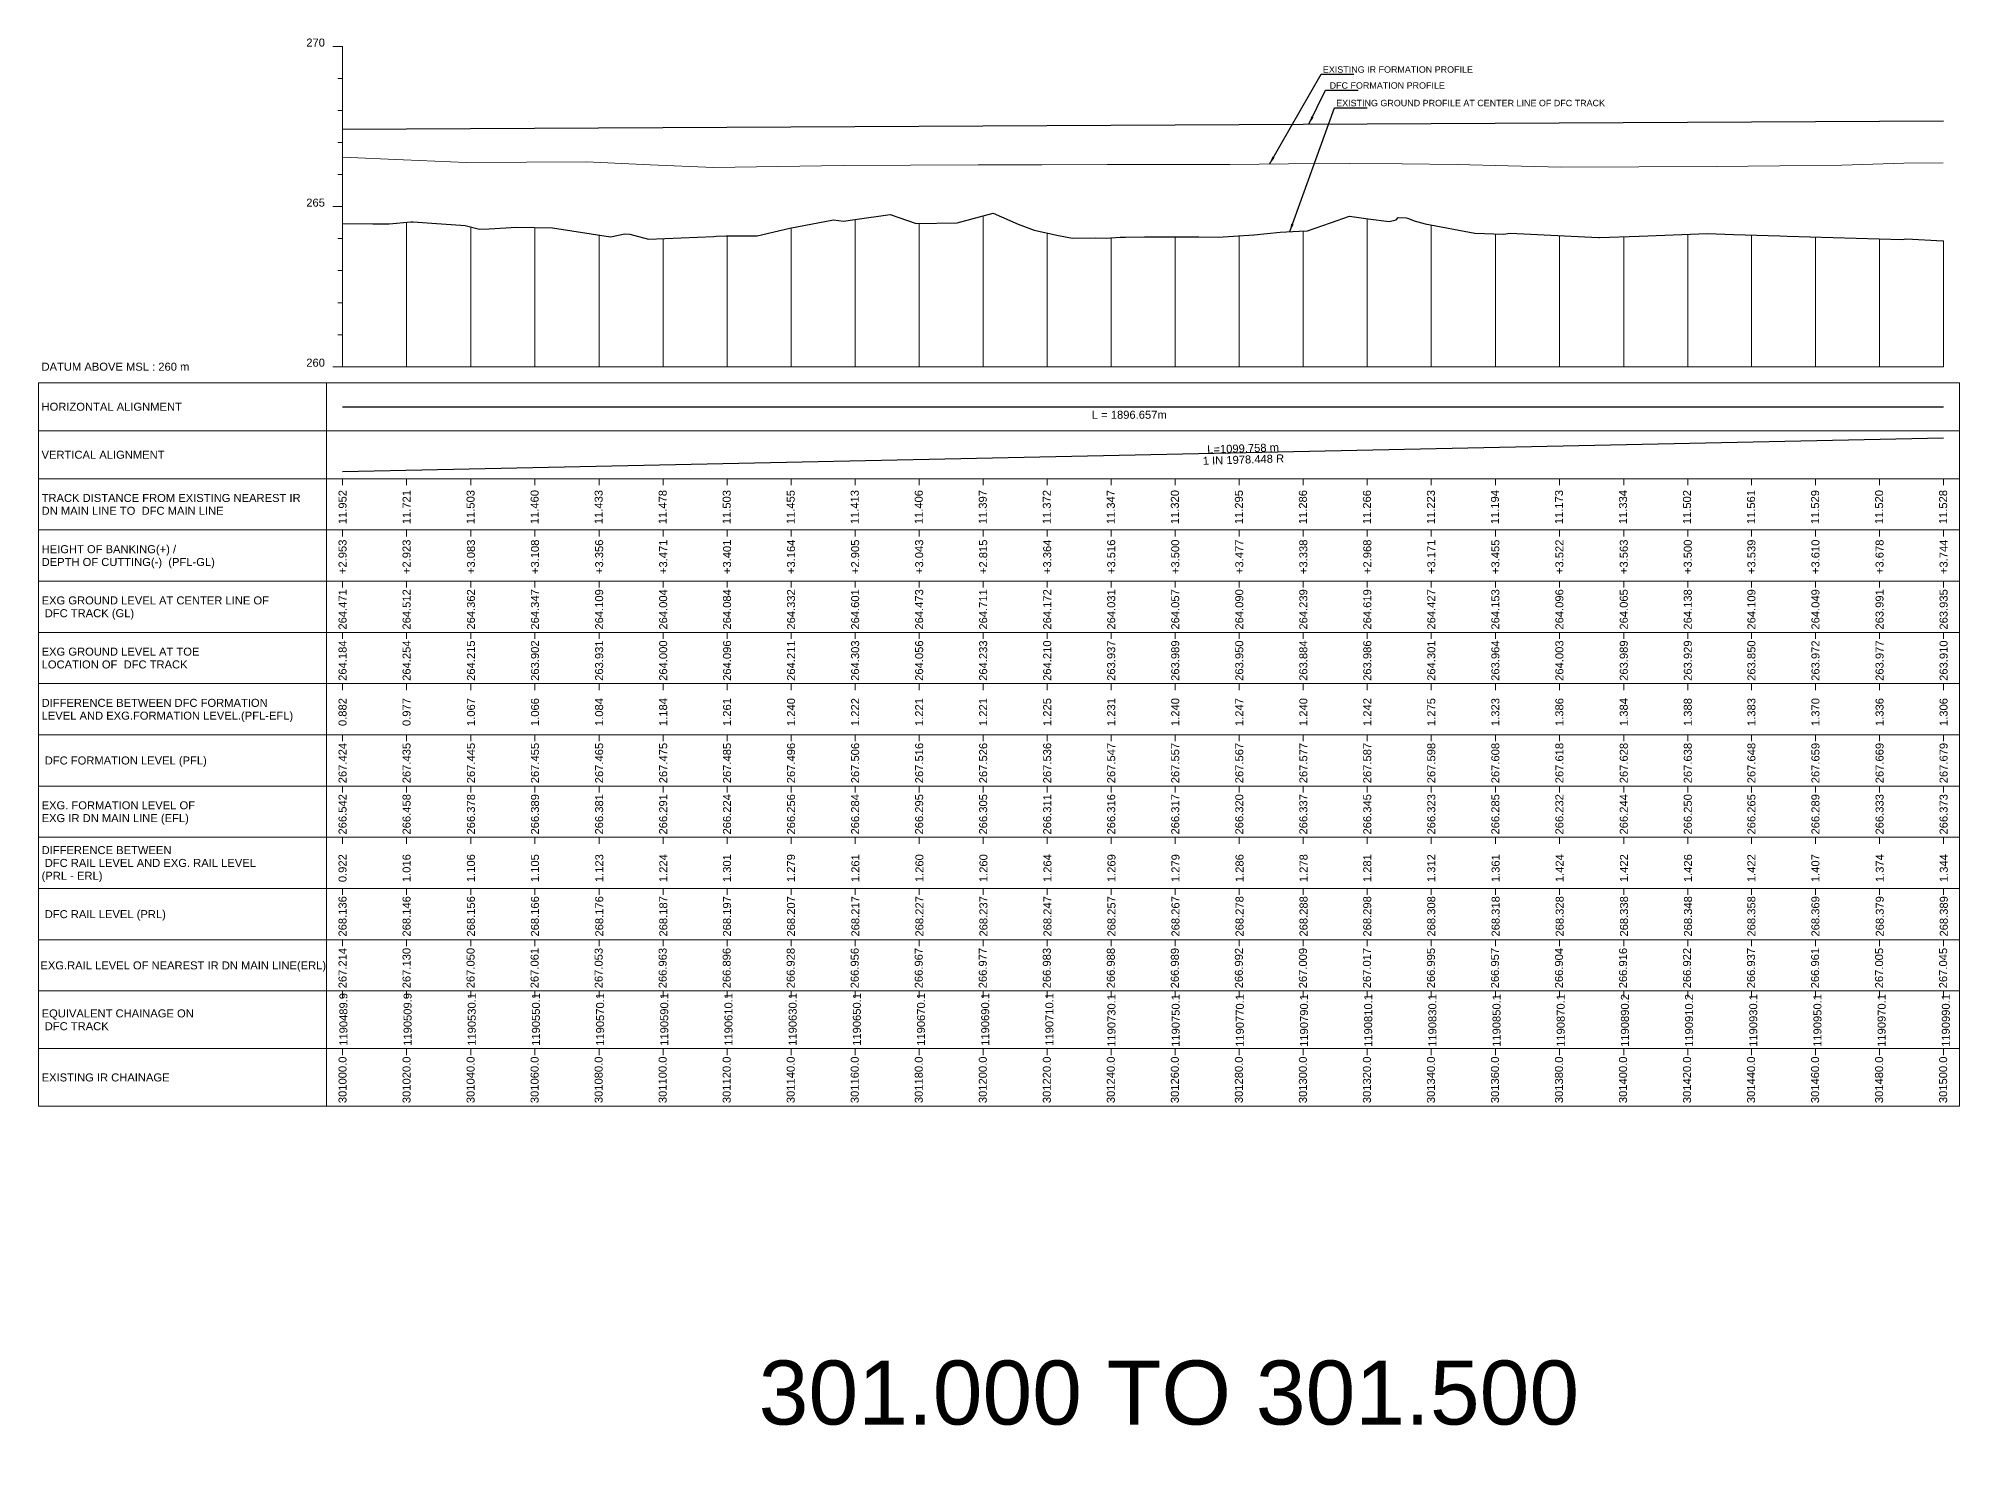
# Model space of a CAD drawing. Header units: metres. Extents: x 4905 to 19505, y -12340 to -11876.
# Drawn here: x 5905 to 6505, y -12340 to -11897 of the extents above; entities that cross this region are included whole.
import ezdxf
from ezdxf.enums import TextEntityAlignment as Align

# ---------------------------------------------------------------- set-up
doc = ezdxf.new("R2010")
doc.units = ezdxf.units.M
doc.header["$MEASUREMENT"] = 0
doc.layers.get('0').update_dxf_attribs({"lineweight": 0})
for name, color, linetype, lineweight in [('LS CUT FILL', 10, 'Continuous', 0), ('LS DATUM', 7, 'Continuous', 0), ('LS DATUM X', 7, 'Continuous', 0), ('LS DATUM Y', 7, 'Continuous', 0), ('LS DIFF. EXG.RL & PRO. RL', 10, 'Continuous', 0), ('LS DIFF. PFL & EFL', 10, 'Continuous', 0), ('LS EXG GL', 7, 'Continuous', 0), ('LS EXG IR CH', 7, 'Continuous', 0), ('LS EXG RL', 7, 'Continuous', 0), ('LS EXG. FL', 7, 'Continuous', 0), ('LS EXG. GL', 7, 'Continuous', 0), ('LS EXG. GL AT PRO. TOE', 7, 'Continuous', 0), ('LS EXG. IR CH', 7, 'Continuous', 0), ('LS EXG. RL', 7, 'Continuous', 0), ('LS FRAME', 7, 'Continuous', 0), ('LS PFL-EFL', 10, 'Continuous', 0), ('LS PRL-ERL', 10, 'Continuous', 0), ('LS PRO FL', 10, 'Continuous', 0), ('LS PRO. CUT & FILL', 10, 'Continuous', 0), ('LS PRO. DFCC CH', 10, 'Continuous', 0), ('LS PRO. FL', 10, 'Continuous', 0), ('LS PRO. RL', 10, 'Continuous', 0), ('LS PROFILE EXG FL', 7, 'Continuous', 25), ('LS PROFILE EXG GL', 7, 'Continuous', 30), ('LS PROFILE PRO FL', 1, 'Continuous', 30), ('LS TICKS', 7, 'Continuous', 0), ('LS TRACK CENTER', 10, 'Continuous', 0), ("LS TRACK CENTER's", 10, 'Continuous', 0), ('Profile Grid', 7, 'Continuous', 0)]:
    doc.layers.add(name, color=color, linetype=linetype, lineweight=lineweight)
for name, color, linetype in [('LS HORIZONTAL ALIGNMENT', 10, 'Continuous'), ('LS VERTICAL ALIGNMENT', 10, 'Continuous'), ('ref text', 3, 'Continuous')]:
    doc.layers.add(name, color=color, linetype=linetype)
doc.styles.get("Standard").update_dxf_attribs({"font": 'arial.ttf'})
doc.styles.add('Style-Arial', font='arial.ttf')
doc.styles.add('StyleArial', font='arial.ttf')
doc.dimstyles.get("Standard").update_dxf_attribs({"dimtxt": 0.18, "dimasz": 0.18, "dimexe": 0.18, "dimexo": 0.0625, "dimgap": 0.09, "dimtad": 0, "dimtih": 1, "dimtoh": 1, "dimdec": 4, "dimzin": 0, "dimdsep": 46, "dimtxsty": 'Standard', "dimcen": 0.09, "dimadec": 0, "dimazin": 0, "dimtfac": 1, "dimtdec": 4, "dimtofl": 0, "dimtmove": 0, "dimatfit": 3, "dimfxl": 1, "dimtolj": 1, "dimtzin": 0, "dimarcsym": 0})

msp = doc.modelspace()

# ---------------------------------------------------------------- linework, layer by layer
msp.add_lwpolyline([(5905, -12005), (5995, -12005)])
at = {"layer": 'LS DATUM X', "color": 7, "linetype": 'Continuous', "lineweight": 0}
msp.add_line((6000, -12000), (6500.14, -12000), dxfattribs=at)
at = {"layer": 'LS DATUM Y', "color": 7, "linetype": 'Continuous', "lineweight": 0}
for p, q in [((5997, -11900), (6000, -11900)), ((5997, -11900), (6000, -11900)), ((6000, -12000), (6000, -11900)), ((5998.5, -11910), (6000, -11910)), ((5998.5, -11920), (6000, -11920)), ((5998.5, -11930), (6000, -11930)), ((5998.5, -11940), (6000, -11940)), ((5997, -11950), (6000, -11950)), ((5998.5, -11960), (6000, -11960)), ((5998.5, -11970), (6000, -11970)), ((5998.5, -11980), (6000, -11980)), ((5998.5, -11990), (6000, -11990)), ((5997, -12000), (6000, -12000))]:
    msp.add_line(p, q, dxfattribs=at)
at = {"layer": 'LS FRAME'}
for points in [[(5995, -12231), (5905, -12231), (5905, -12005)], [(5995, -12020), (5905, -12020)], [(5995, -12035), (5905, -12035)], [(5995, -12051), (5905, -12051)], [(5905, -12051), (5995, -12051)], [(5995, -12067), (5905, -12067)], [(5905, -12067), (5995, -12067)], [(5995, -12083), (5905, -12083)], [(5905, -12083), (5995, -12083)], [(5995, -12099), (5905, -12099)], [(5995, -12115), (5905, -12115)], [(5905, -12115), (5995, -12115)], [(5995, -12131), (5905, -12131)], [(5905, -12131), (5995, -12131)], [(5995, -12147), (5905, -12147)], [(5905, -12147), (5995, -12147)], [(5995, -12163), (5905, -12163)], [(5905, -12163), (5995, -12163)], [(5995, -12179), (5905, -12179)], [(5995, -12195), (5905, -12195)], [(5995, -12213), (5905, -12213)]]:
    msp.add_lwpolyline(points, dxfattribs=at)
at = {"layer": 'LS FRAME', "color": 7, "linetype": 'Continuous', "lineweight": 0, "flags": 128}
for points in [[(5995, -12020), (6505.14, -12020), (6505.14, -12005), (5995, -12005), (5995, -12020)], [(5995, -12035), (6505.14, -12035), (6505.14, -12020), (5995, -12020), (5995, -12035)], [(5995, -12051), (6505.14, -12051), (6505.14, -12035), (5995, -12035), (5995, -12051)], [(5995, -12067), (6505.14, -12067), (6505.14, -12051), (5995, -12051), (5995, -12067)], [(5995, -12083), (6505.14, -12083), (6505.14, -12067), (5995, -12067), (5995, -12083)], [(5995, -12099), (6505.14, -12099), (6505.14, -12083), (5995, -12083), (5995, -12099)], [(5995, -12115), (6505.14, -12115), (6505.14, -12099), (5995, -12099), (5995, -12115)], [(5995, -12131), (6505.14, -12131), (6505.14, -12115), (5995, -12115), (5995, -12131)], [(5995, -12147), (6505.14, -12147), (6505.14, -12131), (5995, -12131), (5995, -12147)], [(5995, -12163), (6505.14, -12163), (6505.14, -12147), (5995, -12147), (5995, -12163)], [(5995, -12179), (6505.14, -12179), (6505.14, -12163), (5995, -12163), (5995, -12179)], [(5995, -12195), (6505.14, -12195), (6505.14, -12179), (5995, -12179), (5995, -12195)], [(5995, -12213), (6505.14, -12213), (6505.14, -12195), (5995, -12195), (5995, -12213)], [(5995, -12231), (6505.14, -12231), (6505.14, -12213), (5995, -12213), (5995, -12231)]]:
    msp.add_lwpolyline(points, close=True, dxfattribs=at)
at = {"layer": 'LS HORIZONTAL ALIGNMENT', "flags": 128}
msp.add_lwpolyline([(6000, -12012.5), (6500.14, -12012.5)], dxfattribs=at)
at = {"layer": 'LS PROFILE EXG FL', "lineweight": 0}
msp.add_lwpolyline([(6000, -11934.58), (6019.05, -11935.38), (6038.64, -11936.23), (6057.42, -11936.13), (6076.22, -11936.02), (6096.07, -11936.92), (6116.01, -11937.82), (6136.03, -11937.51), (6156.5, -11937.18), (6177.45, -11937.07), (6198.6, -11936.96), (6218.49, -11936.9), (6238.93, -11936.84), (6257.6, -11936.84), (6277.17, -11936.83), (6295.48, -11936.67), (6314.51, -11936.51), (6330.99, -11936.65), (6348.16, -11936.88), (6364.11, -11937.25), (6380.78, -11937.71), (6404.92, -11937.53), (6429.3, -11937.49), (6448.85, -11937.25), (6468.31, -11937.01), (6487.73, -11936.46), (6500, -11936.27)], dxfattribs=at)
at = {"layer": 'LS PROFILE EXG GL', "flags": 128}
msp.add_lwpolyline([(6000, -11955.29), (6009.45, -11955.38), (6014.57, -11955.41), (6021.33, -11954.75), (6022.11, -11954.79), (6023.48, -11954.88), (6029.33, -11955.27), (6029.33, -11955.27), (6036.95, -11955.81), (6036.95, -11955.81), (6038.33, -11955.92), (6042.78, -11957.06), (6045.85, -11956.9), (6054.49, -11956.46), (6065.64, -11956.6), (6083.74, -11959.47), (6083.74, -11959.47), (6088.2, -11958.52), (6088.2, -11958.52), (6088.2, -11958.52), (6089.73, -11958.59), (6095.61, -11960.14), (6095.61, -11960.14), (6116.02, -11959.32), (6116.69, -11959.26), (6119.85, -11959.16), (6121.82, -11959.14), (6129.57, -11959.08), (6139.74, -11956.75), (6153.33, -11954.14), (6156.5, -11954.54), (6160, -11954), (6171.11, -11952.48), (6179.17, -11955.29), (6191.99, -11955.05), (6203.22, -11952.07), (6203.22, -11952.07), (6211.08, -11955.46), (6216.04, -11957.39), (6223.62, -11959.05), (6228.03, -11959.88), (6235.17, -11959.73), (6238.55, -11959.8), (6242.92, -11959.51), (6244.56, -11959.5), (6250.57, -11959.46), (6257.28, -11959.43), (6261.98, -11959.43), (6267.45, -11959.44), (6267.45, -11959.44), (6273.53, -11959.56), (6284.67, -11958.78), (6284.73, -11958.81), (6292.92, -11957.94), (6298.86, -11957.63), (6301.47, -11957.6), (6308.63, -11955.05), (6308.63, -11955.05), (6314.52, -11952.95), (6320.42, -11953.86), (6326.99, -11954.64), (6329.14, -11954.16), (6329.77, -11953.35), (6332.28, -11953.45), (6332.97, -11953.76), (6334.78, -11954.39), (6338.22, -11955.38), (6353.76, -11958.25), (6362.67, -11958.56), (6364.78, -11958.33), (6364.78, -11958.32), (6392.37, -11959.61), (6392.42, -11959.61), (6392.42, -11959.61), (6392.69, -11959.63), (6392.69, -11959.63), (6405.03, -11959.18), (6426.39, -11958.4), (6426.39, -11958.4), (6426.39, -11958.4), (6434.53, -11958.75), (6448.97, -11959.16), (6451.24, -11959.26), (6487.25, -11960.29), (6487.85, -11960.19), (6488.52, -11960.08), (6499.91, -11960.65), (6499.91, -11960.65), (6500.14, -11960.65)], dxfattribs=at)
at = {"layer": 'LS PROFILE PRO FL'}
msp.add_line((6000, -11925.76), (6500.14, -11923.21), dxfattribs=at)
at = {"layer": 'LS TICKS', "color": 7, "linetype": 'Continuous', "lineweight": 0, "flags": 128}
for points in [[(6000, -12037), (6000, -12035)], [(6020, -12037), (6020, -12035)], [(6040.11, -12037), (6040.11, -12035)], [(6060.11, -12037), (6060.11, -12035)], [(6080.16, -12037), (6080.16, -12035)], [(6100.16, -12037), (6100.16, -12035)], [(6120.11, -12037), (6120.11, -12035)], [(6140.11, -12037), (6140.11, -12035)], [(6160.13, -12037), (6160.13, -12035)], [(6180.13, -12037), (6180.13, -12035)], [(6200.12, -12037), (6200.12, -12035)], [(6220.12, -12037), (6220.12, -12035)], [(6240.12, -12037), (6240.12, -12035)], [(6260.12, -12037), (6260.12, -12035)], [(6280.13, -12037), (6280.13, -12035)], [(6300.13, -12037), (6300.13, -12035)], [(6320.11, -12037), (6320.11, -12035)], [(6340.11, -12037), (6340.11, -12035)], [(6360.12, -12037), (6360.12, -12035)], [(6380.12, -12037), (6380.12, -12035)], [(6400.23, -12037), (6400.23, -12035)], [(6420.23, -12037), (6420.23, -12035)], [(6440.11, -12037), (6440.11, -12035)], [(6460.11, -12037), (6460.11, -12035)], [(6480.14, -12037), (6480.14, -12035)], [(6500.14, -12037), (6500.14, -12035)], [(6000, -12053), (6000, -12051)], [(6020, -12053), (6020, -12051)], [(6040.11, -12053), (6040.11, -12051)], [(6060.11, -12053), (6060.11, -12051)], [(6080.16, -12053), (6080.16, -12051)], [(6100.16, -12053), (6100.16, -12051)], [(6120.11, -12053), (6120.11, -12051)], [(6140.11, -12053), (6140.11, -12051)], [(6160.13, -12053), (6160.13, -12051)], [(6180.13, -12053), (6180.13, -12051)], [(6200.12, -12053), (6200.12, -12051)], [(6220.12, -12053), (6220.12, -12051)], [(6240.12, -12053), (6240.12, -12051)], [(6260.12, -12053), (6260.12, -12051)], [(6280.13, -12053), (6280.13, -12051)], [(6300.13, -12053), (6300.13, -12051)], [(6320.11, -12053), (6320.11, -12051)], [(6340.11, -12053), (6340.11, -12051)], [(6360.12, -12053), (6360.12, -12051)], [(6380.12, -12053), (6380.12, -12051)], [(6400.23, -12053), (6400.23, -12051)], [(6420.23, -12053), (6420.23, -12051)], [(6440.11, -12053), (6440.11, -12051)], [(6460.11, -12053), (6460.11, -12051)], [(6480.14, -12053), (6480.14, -12051)], [(6500.14, -12053), (6500.14, -12051)], [(6000, -12069), (6000, -12067)], [(6020, -12069), (6020, -12067)], [(6040.11, -12069), (6040.11, -12067)], [(6060.11, -12069), (6060.11, -12067)], [(6080.16, -12069), (6080.16, -12067)], [(6100.16, -12069), (6100.16, -12067)], [(6120.11, -12069), (6120.11, -12067)], [(6140.11, -12069), (6140.11, -12067)], [(6160.13, -12069), (6160.13, -12067)], [(6180.13, -12069), (6180.13, -12067)], [(6200.12, -12069), (6200.12, -12067)], [(6220.12, -12069), (6220.12, -12067)], [(6240.12, -12069), (6240.12, -12067)], [(6260.12, -12069), (6260.12, -12067)], [(6280.13, -12069), (6280.13, -12067)], [(6300.13, -12069), (6300.13, -12067)], [(6320.11, -12069), (6320.11, -12067)], [(6340.11, -12069), (6340.11, -12067)], [(6360.12, -12069), (6360.12, -12067)], [(6380.12, -12069), (6380.12, -12067)], [(6400.23, -12069), (6400.23, -12067)], [(6420.23, -12069), (6420.23, -12067)], [(6440.11, -12069), (6440.11, -12067)], [(6460.11, -12069), (6460.11, -12067)], [(6480.14, -12069), (6480.14, -12067)], [(6500.14, -12069), (6500.14, -12067)], [(6000, -12085), (6000, -12083)], [(6020, -12085), (6020, -12083)], [(6040.11, -12085), (6040.11, -12083)], [(6060.11, -12085), (6060.11, -12083)], [(6080.16, -12085), (6080.16, -12083)], [(6100.16, -12085), (6100.16, -12083)], [(6120.11, -12085), (6120.11, -12083)], [(6140.11, -12085), (6140.11, -12083)], [(6160.13, -12085), (6160.13, -12083)], [(6180.13, -12085), (6180.13, -12083)], [(6200.12, -12085), (6200.12, -12083)], [(6220.12, -12085), (6220.12, -12083)], [(6240.12, -12085), (6240.12, -12083)], [(6260.12, -12085), (6260.12, -12083)], [(6280.13, -12085), (6280.13, -12083)], [(6300.13, -12085), (6300.13, -12083)], [(6320.11, -12085), (6320.11, -12083)], [(6340.11, -12085), (6340.11, -12083)], [(6360.12, -12085), (6360.12, -12083)], [(6380.12, -12085), (6380.12, -12083)], [(6400.23, -12085), (6400.23, -12083)], [(6420.23, -12085), (6420.23, -12083)], [(6440.11, -12085), (6440.11, -12083)], [(6460.11, -12085), (6460.11, -12083)], [(6480.14, -12085), (6480.14, -12083)], [(6500.14, -12085), (6500.14, -12083)], [(6000, -12101), (6000, -12099)], [(6020, -12101), (6020, -12099)], [(6040.11, -12101), (6040.11, -12099)], [(6060.11, -12101), (6060.11, -12099)], [(6080.16, -12101), (6080.16, -12099)], [(6100.16, -12101), (6100.16, -12099)], [(6120.11, -12101), (6120.11, -12099)], [(6140.11, -12101), (6140.11, -12099)], [(6160.13, -12101), (6160.13, -12099)], [(6180.13, -12101), (6180.13, -12099)], [(6200.12, -12101), (6200.12, -12099)], [(6220.12, -12101), (6220.12, -12099)], [(6240.12, -12101), (6240.12, -12099)], [(6260.12, -12101), (6260.12, -12099)], [(6280.13, -12101), (6280.13, -12099)], [(6300.13, -12101), (6300.13, -12099)], [(6320.11, -12101), (6320.11, -12099)], [(6340.11, -12101), (6340.11, -12099)], [(6360.12, -12101), (6360.12, -12099)], [(6380.12, -12101), (6380.12, -12099)], [(6400.23, -12101), (6400.23, -12099)], [(6420.23, -12101), (6420.23, -12099)], [(6440.11, -12101), (6440.11, -12099)], [(6460.11, -12101), (6460.11, -12099)], [(6480.14, -12101), (6480.14, -12099)], [(6500.14, -12101), (6500.14, -12099)], [(6000, -12117), (6000, -12115)], [(6020, -12117), (6020, -12115)], [(6040.11, -12117), (6040.11, -12115)], [(6060.11, -12117), (6060.11, -12115)], [(6080.16, -12117), (6080.16, -12115)], [(6100.16, -12117), (6100.16, -12115)], [(6120.11, -12117), (6120.11, -12115)], [(6140.11, -12117), (6140.11, -12115)], [(6160.13, -12117), (6160.13, -12115)], [(6180.13, -12117), (6180.13, -12115)], [(6200.12, -12117), (6200.12, -12115)], [(6220.12, -12117), (6220.12, -12115)], [(6240.12, -12117), (6240.12, -12115)], [(6260.12, -12117), (6260.12, -12115)], [(6280.13, -12117), (6280.13, -12115)], [(6300.13, -12117), (6300.13, -12115)], [(6320.11, -12117), (6320.11, -12115)], [(6340.11, -12117), (6340.11, -12115)], [(6360.12, -12117), (6360.12, -12115)], [(6380.12, -12117), (6380.12, -12115)], [(6400.23, -12117), (6400.23, -12115)], [(6420.23, -12117), (6420.23, -12115)], [(6440.11, -12117), (6440.11, -12115)], [(6460.11, -12117), (6460.11, -12115)], [(6480.14, -12117), (6480.14, -12115)], [(6500.14, -12117), (6500.14, -12115)], [(6000, -12133), (6000, -12131)], [(6020, -12133), (6020, -12131)], [(6040.11, -12133), (6040.11, -12131)], [(6060.11, -12133), (6060.11, -12131)], [(6080.16, -12133), (6080.16, -12131)], [(6100.16, -12133), (6100.16, -12131)], [(6120.11, -12133), (6120.11, -12131)], [(6140.11, -12133), (6140.11, -12131)], [(6160.13, -12133), (6160.13, -12131)], [(6180.13, -12133), (6180.13, -12131)], [(6200.12, -12133), (6200.12, -12131)], [(6220.12, -12133), (6220.12, -12131)], [(6240.12, -12133), (6240.12, -12131)], [(6260.12, -12133), (6260.12, -12131)], [(6280.13, -12133), (6280.13, -12131)], [(6300.13, -12133), (6300.13, -12131)], [(6320.11, -12133), (6320.11, -12131)], [(6340.11, -12133), (6340.11, -12131)], [(6360.12, -12133), (6360.12, -12131)], [(6380.12, -12133), (6380.12, -12131)], [(6400.23, -12133), (6400.23, -12131)], [(6420.23, -12133), (6420.23, -12131)], [(6440.11, -12133), (6440.11, -12131)], [(6460.11, -12133), (6460.11, -12131)], [(6480.14, -12133), (6480.14, -12131)], [(6500.14, -12133), (6500.14, -12131)], [(6000, -12149), (6000, -12147)], [(6020, -12149), (6020, -12147)], [(6040.11, -12149), (6040.11, -12147)], [(6060.11, -12149), (6060.11, -12147)], [(6080.16, -12149), (6080.16, -12147)], [(6100.16, -12149), (6100.16, -12147)], [(6120.11, -12149), (6120.11, -12147)], [(6140.11, -12149), (6140.11, -12147)], [(6160.13, -12149), (6160.13, -12147)], [(6180.13, -12149), (6180.13, -12147)], [(6200.12, -12149), (6200.12, -12147)], [(6220.12, -12149), (6220.12, -12147)], [(6240.12, -12149), (6240.12, -12147)], [(6260.12, -12149), (6260.12, -12147)], [(6280.13, -12149), (6280.13, -12147)], [(6300.13, -12149), (6300.13, -12147)], [(6320.11, -12149), (6320.11, -12147)], [(6340.11, -12149), (6340.11, -12147)], [(6360.12, -12149), (6360.12, -12147)], [(6380.12, -12149), (6380.12, -12147)], [(6400.23, -12149), (6400.23, -12147)], [(6420.23, -12149), (6420.23, -12147)], [(6440.11, -12149), (6440.11, -12147)], [(6460.11, -12149), (6460.11, -12147)], [(6480.14, -12149), (6480.14, -12147)], [(6500.14, -12149), (6500.14, -12147)], [(6000, -12165), (6000, -12163)], [(6020, -12165), (6020, -12163)], [(6040.11, -12165), (6040.11, -12163)], [(6060.11, -12165), (6060.11, -12163)], [(6080.16, -12165), (6080.16, -12163)], [(6100.16, -12165), (6100.16, -12163)], [(6120.11, -12165), (6120.11, -12163)], [(6140.11, -12165), (6140.11, -12163)], [(6160.13, -12165), (6160.13, -12163)], [(6180.13, -12165), (6180.13, -12163)], [(6200.12, -12165), (6200.12, -12163)], [(6220.12, -12165), (6220.12, -12163)], [(6240.12, -12165), (6240.12, -12163)], [(6260.12, -12165), (6260.12, -12163)], [(6280.13, -12165), (6280.13, -12163)], [(6300.13, -12165), (6300.13, -12163)], [(6320.11, -12165), (6320.11, -12163)], [(6340.11, -12165), (6340.11, -12163)], [(6360.12, -12165), (6360.12, -12163)], [(6380.12, -12165), (6380.12, -12163)], [(6400.23, -12165), (6400.23, -12163)], [(6420.23, -12165), (6420.23, -12163)], [(6440.11, -12165), (6440.11, -12163)], [(6460.11, -12165), (6460.11, -12163)], [(6480.14, -12165), (6480.14, -12163)], [(6500.14, -12165), (6500.14, -12163)], [(6000, -12181), (6000, -12179)], [(6020, -12181), (6020, -12179)], [(6040.11, -12181), (6040.11, -12179)], [(6060.11, -12181), (6060.11, -12179)], [(6080.16, -12181), (6080.16, -12179)], [(6100.16, -12181), (6100.16, -12179)], [(6120.11, -12181), (6120.11, -12179)], [(6140.11, -12181), (6140.11, -12179)], [(6160.13, -12181), (6160.13, -12179)], [(6180.13, -12181), (6180.13, -12179)], [(6200.12, -12181), (6200.12, -12179)], [(6220.12, -12181), (6220.12, -12179)], [(6240.12, -12181), (6240.12, -12179)], [(6260.12, -12181), (6260.12, -12179)], [(6280.13, -12181), (6280.13, -12179)], [(6300.13, -12181), (6300.13, -12179)], [(6320.11, -12181), (6320.11, -12179)], [(6340.11, -12181), (6340.11, -12179)], [(6360.12, -12181), (6360.12, -12179)], [(6380.12, -12181), (6380.12, -12179)], [(6400.23, -12181), (6400.23, -12179)], [(6420.23, -12181), (6420.23, -12179)], [(6440.11, -12181), (6440.11, -12179)], [(6460.11, -12181), (6460.11, -12179)], [(6480.14, -12181), (6480.14, -12179)], [(6500.14, -12181), (6500.14, -12179)], [(6000, -12197), (6000, -12195)], [(6020, -12197), (6020, -12195)], [(6040.11, -12197), (6040.11, -12195)], [(6060.11, -12197), (6060.11, -12195)], [(6080.16, -12197), (6080.16, -12195)], [(6100.16, -12197), (6100.16, -12195)], [(6120.11, -12197), (6120.11, -12195)], [(6140.11, -12197), (6140.11, -12195)], [(6160.13, -12197), (6160.13, -12195)], [(6180.13, -12197), (6180.13, -12195)], [(6200.12, -12197), (6200.12, -12195)], [(6220.12, -12197), (6220.12, -12195)], [(6240.12, -12197), (6240.12, -12195)], [(6260.12, -12197), (6260.12, -12195)], [(6280.13, -12197), (6280.13, -12195)], [(6300.13, -12197), (6300.13, -12195)], [(6320.11, -12197), (6320.11, -12195)], [(6340.11, -12197), (6340.11, -12195)], [(6360.12, -12197), (6360.12, -12195)], [(6380.12, -12197), (6380.12, -12195)], [(6400.23, -12197), (6400.23, -12195)], [(6420.23, -12197), (6420.23, -12195)], [(6440.11, -12197), (6440.11, -12195)], [(6460.11, -12197), (6460.11, -12195)], [(6480.14, -12197), (6480.14, -12195)], [(6500.14, -12197), (6500.14, -12195)], [(6000, -12215), (6000, -12213)], [(6020, -12215), (6020, -12213)], [(6040.11, -12215), (6040.11, -12213)], [(6060.11, -12215), (6060.11, -12213)], [(6080.16, -12215), (6080.16, -12213)], [(6100.16, -12215), (6100.16, -12213)], [(6120.11, -12215), (6120.11, -12213)], [(6140.11, -12215), (6140.11, -12213)], [(6160.13, -12215), (6160.13, -12213)], [(6180.13, -12215), (6180.13, -12213)], [(6200.12, -12215), (6200.12, -12213)], [(6220.12, -12215), (6220.12, -12213)], [(6240.12, -12215), (6240.12, -12213)], [(6260.12, -12215), (6260.12, -12213)], [(6280.13, -12215), (6280.13, -12213)], [(6300.13, -12215), (6300.13, -12213)], [(6320.11, -12215), (6320.11, -12213)], [(6340.11, -12215), (6340.11, -12213)], [(6360.12, -12215), (6360.12, -12213)], [(6380.12, -12215), (6380.12, -12213)], [(6400.23, -12215), (6400.23, -12213)], [(6420.23, -12215), (6420.23, -12213)], [(6440.11, -12215), (6440.11, -12213)], [(6460.11, -12215), (6460.11, -12213)], [(6480.14, -12215), (6480.14, -12213)], [(6500.14, -12215), (6500.14, -12213)]]:
    msp.add_lwpolyline(points, dxfattribs=at)
at = {"layer": 'LS VERTICAL ALIGNMENT', "flags": 128}
msp.add_lwpolyline([(6000, -12032.75), (6500.14, -12022.25)], dxfattribs=at)
at = {"layer": 'Profile Grid', "flags": 128}
for points in [[(6160.13, -12000), (6160.13, -11953.99)], [(6200.12, -12000), (6200.12, -11952.89)], [(6320.11, -12000), (6320.11, -11953.81)], [(6020, -12000), (6020, -11954.88)], [(6040.11, -12000), (6040.11, -11956.38)], [(6060.11, -12000), (6060.11, -11956.53)], [(6080.16, -12000), (6080.16, -11958.91)], [(6100.16, -12000), (6100.16, -11959.96)], [(6120.11, -12000), (6120.11, -11959.16)], [(6140.11, -12000), (6140.11, -11956.68)], [(6180.13, -12000), (6180.13, -11955.27)], [(6220.12, -12000), (6220.12, -11958.28)], [(6240.12, -12000), (6240.12, -11959.69)], [(6260.12, -12000), (6260.12, -11959.43)], [(6280.13, -12000), (6280.13, -11959.1)], [(6300.13, -12000), (6300.13, -11957.61)], [(6340.11, -12000), (6340.11, -11955.73)], [(6360.12, -12000), (6360.12, -11958.47)], [(6380.12, -12000), (6380.12, -11959.04)], [(6400.23, -12000), (6400.23, -11959.35)], [(6420.23, -12000), (6420.23, -11958.62)], [(6440.11, -12000), (6440.11, -11958.91)], [(6460.11, -12000), (6460.11, -11959.51)], [(6480.14, -12000), (6480.14, -11960.09)], [(6500.14, -12000), (6500.14, -11960.65)], [(6000, -12000), (6000, -11969.87)]]:
    msp.add_lwpolyline(points, dxfattribs=at)

# ---------------------------------------------------------------- texts
at = {"layer": 'LS CUT FILL', "style": 'Style-Arial'}
for s, p in [('+2.953', (6000, -12054)), ('+2.923', (6020, -12054)), ('+3.083', (6040.11, -12054)), ('+3.108', (6060.11, -12054)), ('+3.356', (6080.16, -12054)), ('+3.471', (6100.16, -12054)), ('+3.401', (6120.11, -12054)), ('+3.164', (6140.11, -12054)), ('+2.905', (6160.13, -12054)), ('+3.043', (6180.13, -12054)), ('+2.815', (6200.12, -12054)), ('+3.364', (6220.12, -12054)), ('+3.516', (6240.12, -12054)), ('+3.500', (6260.12, -12054)), ('+3.477', (6280.13, -12054)), ('+3.338', (6300.13, -12054)), ('+2.968', (6320.11, -12054)), ('+3.171', (6340.11, -12054)), ('+3.455', (6360.12, -12054)), ('+3.522', (6380.12, -12054)), ('+3.563', (6400.23, -12054)), ('+3.500', (6420.23, -12054)), ('+3.539', (6440.11, -12054)), ('+3.610', (6460.11, -12054)), ('+3.678', (6480.14, -12054)), ('+3.744', (6500.14, -12054))]:
    msp.add_text(s, height=2.5, rotation=90, dxfattribs=at).set_placement(p, align=Align.MIDDLE_RIGHT)
at = {"layer": 'LS DATUM', "color": 7, "style": 'StyleArial'}
msp.add_text('DATUM ABOVE MSL : 260 m', height=2.5, rotation=0.00003, dxfattribs=at).set_placement((5905.97, -12000), align=Align.MIDDLE_LEFT)
at = {"layer": 'LS DATUM Y', "color": 7, "lineweight": 0, "style": 'Style-Arial'}
for s, p in [('270', (5994.5, -11900)), ('270', (5994.5, -11900)), ('265', (5994.5, -11950)), ('260', (5994.5, -12000))]:
    msp.add_text(s, height=2.5, dxfattribs=at).set_placement(p, align=Align.RIGHT)
at = {"layer": 'LS DIFF. EXG.RL & PRO. RL', "color": 10, "style": 'StyleArial'}
for s, p in [('DIFFERENCE BETWEEN ', (5906, -12151)), ('(PRL - ERL)', (5906, -12159)), (' DFC RAIL LEVEL AND EXG. RAIL LEVEL ', (5906, -12155))]:
    msp.add_text(s, height=2.5, rotation=0.00003, dxfattribs=at).set_placement(p, align=Align.MIDDLE_LEFT)
at = {"layer": 'LS DIFF. PFL & EFL', "color": 10, "style": 'StyleArial'}
for s, p in [('DIFFERENCE BETWEEN DFC FORMATION ', (5906, -12105)), ('LEVEL AND EXG.FORMATION LEVEL.(PFL-EFL)', (5906, -12109))]:
    msp.add_text(s, height=2.5, rotation=0.00003, dxfattribs=at).set_placement(p, align=Align.MIDDLE_LEFT)
at = {"layer": 'LS EXG GL', "style": 'Style-Arial'}
for s, p in [('264.471', (6000, -12069.5)), ('264.512', (6020, -12069.5)), ('264.362', (6040.11, -12069.5)), ('264.347', (6060.11, -12069.5)), ('264.109', (6080.16, -12069.5)), ('264.004', (6100.16, -12069.5)), ('264.084', (6120.11, -12069.5)), ('264.332', (6140.11, -12069.5)), ('264.601', (6160.13, -12069.5)), ('264.473', (6180.13, -12069.5)), ('264.711', (6200.12, -12069.5)), ('264.172', (6220.12, -12069.5)), ('264.031', (6240.12, -12069.5)), ('264.057', (6260.12, -12069.5)), ('264.090', (6280.13, -12069.5)), ('264.239', (6300.13, -12069.5)), ('264.619', (6320.11, -12069.5)), ('264.427', (6340.11, -12069.5)), ('264.153', (6360.12, -12069.5)), ('264.096', (6380.12, -12069.5)), ('264.065', (6400.23, -12069.5)), ('264.138', (6420.23, -12069.5)), ('264.109', (6440.11, -12069.5)), ('264.049', (6460.11, -12069.5)), ('263.991', (6480.14, -12069.5)), ('263.935', (6500.14, -12069.5))]:
    msp.add_text(s, height=2.5, rotation=90, dxfattribs=at).set_placement(p, align=Align.MIDDLE_RIGHT)
at = {"layer": 'LS EXG IR CH', "lineweight": 0, "style": 'Style-Arial'}
for s, p in [('301000.0', (6000, -12215.47)), ('301020.0', (6020, -12215.47)), ('301040.0', (6040, -12215.47)), ('301060.0', (6060, -12215.47)), ('301080.0', (6080, -12215.47)), ('301100.0', (6100, -12215.47)), ('301120.0', (6120, -12215.47)), ('301140.0', (6140, -12215.47)), ('301160.0', (6160, -12215.47)), ('301180.0', (6180, -12215.47)), ('301200.0', (6200, -12215.47)), ('301220.0', (6220, -12215.47)), ('301240.0', (6240, -12215.47)), ('301260.0', (6260, -12215.47)), ('301280.0', (6280, -12215.47)), ('301300.0', (6300, -12215.47)), ('301320.0', (6320, -12215.47)), ('301340.0', (6340, -12215.47)), ('301360.0', (6360, -12215.47)), ('301380.0', (6380, -12215.47)), ('301400.0', (6400, -12215.47)), ('301420.0', (6420, -12215.47)), ('301440.0', (6440, -12215.47)), ('301460.0', (6460, -12215.47)), ('301480.0', (6480, -12215.47)), ('301500.0', (6500, -12215.47))]:
    msp.add_text(s, height=2.5, rotation=90, dxfattribs=at).set_placement(p, align=Align.MIDDLE_RIGHT)
at = {"layer": 'LS EXG RL', "style": 'Style-Arial'}
for s, p in [('267.214', (6000, -12181.54)), ('267.130', (6020, -12181.54)), ('267.050', (6040, -12181.54)), ('267.061', (6060, -12181.54)), ('267.053', (6080, -12181.54)), ('266.963', (6100, -12181.54)), ('266.896', (6120, -12181.54)), ('266.928', (6140, -12181.54)), ('266.956', (6160, -12181.54)), ('266.967', (6180, -12181.54)), ('266.977', (6200, -12181.54)), ('266.983', (6220, -12181.54)), ('266.988', (6240, -12181.54)), ('266.989', (6260, -12181.54)), ('266.992', (6280, -12181.54)), ('267.009', (6300, -12181.54)), ('267.017', (6320, -12181.54)), ('266.995', (6340, -12181.54)), ('266.957', (6360, -12181.54)), ('266.904', (6380, -12181.54)), ('266.916', (6400, -12181.54)), ('266.922', (6420, -12181.54)), ('266.937', (6440, -12181.54)), ('266.961', (6460, -12181.54)), ('267.005', (6480, -12181.54)), ('267.045', (6500, -12181.54))]:
    msp.add_text(s, height=2.5, rotation=90, dxfattribs=at).set_placement(p, align=Align.MIDDLE_RIGHT)
at = {"layer": 'LS EXG. FL'}
for s, p in [('266.542', (6000, -12133.5)), ('266.458', (6020, -12133.5)), ('266.378', (6040.11, -12133.5)), ('266.389', (6060.11, -12133.5)), ('266.381', (6080.16, -12133.5)), ('266.291', (6100.16, -12133.5)), ('266.224', (6120.11, -12133.5)), ('266.256', (6140.11, -12133.5)), ('266.284', (6160.13, -12133.5)), ('266.295', (6180.13, -12133.5)), ('266.305', (6200.12, -12133.5)), ('266.311', (6220.12, -12133.5)), ('266.316', (6240.12, -12133.5)), ('266.317', (6260.12, -12133.5)), ('266.320', (6280.13, -12133.5)), ('266.337', (6300.13, -12133.5)), ('266.345', (6320.11, -12133.5)), ('266.323', (6340.11, -12133.5)), ('266.285', (6360.12, -12133.5)), ('266.232', (6380.12, -12133.5)), ('266.244', (6400.23, -12133.5)), ('266.250', (6420.23, -12133.5)), ('266.265', (6440.11, -12133.5)), ('266.289', (6460.11, -12133.5)), ('266.333', (6480.14, -12133.5)), ('266.373', (6500.14, -12133.5))]:
    msp.add_text(s, height=2.5, rotation=90, dxfattribs=at).set_placement(p, align=Align.MIDDLE_RIGHT)
at = {"layer": 'LS EXG. FL', "style": 'StyleArial'}
for s, p in [('EXG. FORMATION LEVEL OF', (5906, -12137)), ('EXG IR DN MAIN LINE (EFL)', (5906, -12141))]:
    msp.add_text(s, height=2.5, rotation=0.00003, dxfattribs=at).set_placement(p, align=Align.MIDDLE_LEFT)
at = {"layer": 'LS EXG. GL', "color": 7, "style": 'StyleArial'}
for s, p in [('EXG GROUND LEVEL AT CENTER LINE OF ', (5906, -12073)), (' DFC TRACK (GL)', (5906, -12077))]:
    msp.add_text(s, height=2.5, rotation=0.00003, dxfattribs=at).set_placement(p, align=Align.MIDDLE_LEFT)
at = {"layer": 'LS EXG. GL AT PRO. TOE'}
for s, p in [('264.184', (6000, -12085.5)), ('264.254', (6020, -12085.5)), ('264.215', (6040.11, -12085.5)), ('263.902', (6060.11, -12085.5)), ('263.931', (6080.16, -12085.5)), ('264.000', (6100.16, -12085.5)), ('264.096', (6120.11, -12085.5)), ('264.211', (6140.11, -12085.5)), ('264.303', (6160.13, -12085.5)), ('264.056', (6180.13, -12085.5)), ('264.233', (6200.12, -12085.5)), ('264.210', (6220.12, -12085.5)), ('263.937', (6240.12, -12085.5)), ('263.989', (6260.12, -12085.5)), ('263.950', (6280.13, -12085.5)), ('263.884', (6300.13, -12085.5)), ('263.986', (6320.11, -12085.5)), ('264.301', (6340.11, -12085.5)), ('263.964', (6360.12, -12085.5)), ('264.003', (6380.12, -12085.5)), ('263.989', (6400.23, -12085.5)), ('263.929', (6420.23, -12085.5)), ('263.850', (6440.11, -12085.5)), ('263.972', (6460.11, -12085.5)), ('263.977', (6480.14, -12085.5)), ('263.910', (6500.14, -12085.5))]:
    msp.add_text(s, height=2.5, rotation=90, dxfattribs=at).set_placement(p, align=Align.MIDDLE_RIGHT)
at = {"layer": 'LS EXG. GL AT PRO. TOE', "color": 7, "style": 'StyleArial'}
for s, p in [('EXG GROUND LEVEL AT TOE', (5906, -12089)), ('LOCATION OF  DFC TRACK', (5906, -12093))]:
    msp.add_text(s, height=2.5, rotation=0.00003, dxfattribs=at).set_placement(p, align=Align.MIDDLE_LEFT)
at = {"layer": 'LS EXG. IR CH', "style": 'StyleArial'}
msp.add_text('EXISTING IR CHAINAGE', height=2.5, rotation=0.00003, dxfattribs=at).set_placement((5906, -12222), align=Align.MIDDLE_LEFT)
at = {"layer": 'LS EXG. RL', "style": 'StyleArial'}
msp.add_text('EXG.RAIL LEVEL OF NEAREST IR DN MAIN LINE(ERL)', height=2.5, rotation=0.00003, dxfattribs=at).set_placement((5905.61, -12187), align=Align.MIDDLE_LEFT)
at = {"layer": 'LS HORIZONTAL ALIGNMENT', "style": 'StyleArial'}
msp.add_text('HORIZONTAL ALIGNMENT', height=2.5, rotation=0.00003, dxfattribs=at).set_placement((5905.97, -12012.5), align=Align.MIDDLE_LEFT)
at = {"layer": 'LS HORIZONTAL ALIGNMENT', "insert": (6245.77, -12015.03), "char_height": 2.5, "attachment_point": 5, "line_spacing_factor": 0.6, "style": 'Style-Arial'}
msp.add_mtext('L = {\\fArial|b0|i0|c0|p34;\\C1;1896.657m}', dxfattribs=at)
at = {"layer": 'LS PFL-EFL'}
for s, p in [('0.882', (6000, -12103.5)), ('0.977', (6020, -12103.5)), ('1.067', (6040.11, -12103.5)), ('1.066', (6060.11, -12103.5)), ('1.084', (6080.16, -12103.5)), ('1.184', (6100.16, -12103.5)), ('1.261', (6120.11, -12103.5)), ('1.240', (6140.11, -12103.5)), ('1.222', (6160.13, -12103.5)), ('1.221', (6180.13, -12103.5)), ('1.221', (6200.12, -12103.5)), ('1.225', (6220.12, -12103.5)), ('1.231', (6240.12, -12103.5)), ('1.240', (6260.12, -12103.5)), ('1.247', (6280.13, -12103.5)), ('1.240', (6300.13, -12103.5)), ('1.242', (6320.11, -12103.5)), ('1.275', (6340.11, -12103.5)), ('1.323', (6360.12, -12103.5)), ('1.386', (6380.12, -12103.5)), ('1.384', (6400.23, -12103.5)), ('1.388', (6420.23, -12103.5)), ('1.383', (6440.11, -12103.5)), ('1.370', (6460.11, -12103.5)), ('1.336', (6480.14, -12103.5)), ('1.306', (6500.14, -12103.5))]:
    msp.add_text(s, height=2.5, rotation=90, dxfattribs=at).set_placement(p, align=Align.MIDDLE_RIGHT)
at = {"layer": 'LS PRL-ERL'}
for s, p in [('0.922', (6001.25, -12161)), ('1.016', (6021.25, -12161)), ('1.106', (6041.35, -12161)), ('1.105', (6061.35, -12161)), ('1.123', (6081.45, -12161)), ('1.224', (6101.45, -12161)), ('1.301', (6121.35, -12161)), ('1.279', (6141.35, -12161)), ('1.261', (6161.45, -12161)), ('1.260', (6181.45, -12161)), ('1.260', (6201.45, -12161)), ('1.264', (6221.45, -12161)), ('1.269', (6241.45, -12161)), ('1.279', (6261.45, -12161)), ('1.286', (6281.45, -12161)), ('1.278', (6301.45, -12161)), ('1.281', (6321.35, -12161)), ('1.312', (6341.35, -12161)), ('1.361', (6361.45, -12161)), ('1.424', (6381.45, -12161)), ('1.422', (6401.55, -12161)), ('1.426', (6421.55, -12161)), ('1.422', (6441.35, -12161)), ('1.407', (6461.35, -12161)), ('1.374', (6481.45, -12161)), ('1.344', (6501.45, -12161))]:
    msp.add_text(s, height=2.5, rotation=90, dxfattribs=at).set_placement(p)
at = {"layer": 'LS PRO FL', "style": 'Style-Arial'}
for s, p in [('267.424', (6000, -12117.5)), ('267.435', (6020, -12117.5)), ('267.445', (6040.11, -12117.5)), ('267.455', (6060.11, -12117.5)), ('267.465', (6080.16, -12117.5)), ('267.475', (6100.16, -12117.5)), ('267.485', (6120.11, -12117.5)), ('267.496', (6140.11, -12117.5)), ('267.506', (6160.13, -12117.5)), ('267.516', (6180.13, -12117.5)), ('267.526', (6200.12, -12117.5)), ('267.536', (6220.12, -12117.5)), ('267.547', (6240.12, -12117.5)), ('267.557', (6260.12, -12117.5)), ('267.567', (6280.13, -12117.5)), ('267.577', (6300.13, -12117.5)), ('267.587', (6320.11, -12117.5)), ('267.598', (6340.11, -12117.5)), ('267.608', (6360.12, -12117.5)), ('267.618', (6380.12, -12117.5)), ('267.628', (6400.23, -12117.5)), ('267.638', (6420.23, -12117.5)), ('267.648', (6440.11, -12117.5)), ('267.659', (6460.11, -12117.5)), ('267.669', (6480.14, -12117.5)), ('267.679', (6500.14, -12117.5))]:
    msp.add_text(s, height=2.5, rotation=90, dxfattribs=at).set_placement(p, align=Align.MIDDLE_RIGHT)
at = {"layer": 'LS PRO. CUT & FILL', "color": 10, "style": 'StyleArial'}
for s, p in [('HEIGHT OF BANKING(+) /', (5906, -12057)), ('DEPTH OF CUTTING(-)  (PFL-GL)', (5906, -12061))]:
    msp.add_text(s, height=2.5, rotation=0.00003, dxfattribs=at).set_placement(p, align=Align.MIDDLE_LEFT)
at = {"layer": 'LS PRO. DFCC CH', "color": 10, "style": 'Style-Arial'}
for s, p in [('EQUIVALENT CHAINAGE ON ', (5906, -12202)), (' DFC TRACK', (5906, -12206))]:
    msp.add_text(s, height=2.5, rotation=0.00003, dxfattribs=at).set_placement(p, align=Align.MIDDLE_LEFT)
at = {"layer": 'LS PRO. DFCC CH'}
for s, p in [('1190489.9', (6001.52, -12212.13)), ('1190509.9', (6021.57, -12212.13)), ('1190530.1', (6041.61, -12212.13)), ('1190550.1', (6061.66, -12212.13)), ('1190570.1', (6081.71, -12212.13)), ('1190590.1', (6101.76, -12212.13)), ('1190610.1', (6121.81, -12212.13)), ('1190630.1', (6141.86, -12212.13)), ('1190650.1', (6161.91, -12212.13)), ('1190670.1', (6181.96, -12212.13)), ('1190690.1', (6202.01, -12212.13)), ('1190710.1', (6222.06, -12212.13)), ('1190730.1', (6241.45, -12212.46)), ('1190750.1', (6261.5, -12212.46)), ('1190770.1', (6281.55, -12212.46)), ('1190790.1', (6301.6, -12212.46)), ('1190810.1', (6321.65, -12212.46)), ('1190830.1', (6341.7, -12212.46)), ('1190850.1', (6361.74, -12212.46)), ('1190870.1', (6381.79, -12212.46)), ('1190890.2', (6401.84, -12212.46)), ('1190910.2', (6421.89, -12212.46)), ('1190930.1', (6441.94, -12212.46)), ('1190950.1', (6461.99, -12212.46)), ('1190970.1', (6482.04, -12212.46)), ('1190990.1', (6502.09, -12212.46))]:
    msp.add_text(s, height=2.5, rotation=90, dxfattribs=at).set_placement(p)
at = {"layer": 'LS PRO. FL', "color": 10, "style": 'StyleArial'}
msp.add_text(' DFC FORMATION LEVEL (PFL) ', height=2.5, rotation=0.00003, dxfattribs=at).set_placement((5906, -12123), align=Align.MIDDLE_LEFT)
at = {"layer": 'LS PRO. RL', "color": 10, "style": 'StyleArial'}
msp.add_text(' DFC RAIL LEVEL (PRL)', height=2.5, rotation=0.00003, dxfattribs=at).set_placement((5906, -12171), align=Align.MIDDLE_LEFT)
at = {"layer": 'LS PRO. RL'}
for s, p in [('268.136', (6001.25, -12178)), ('268.146', (6021.25, -12178)), ('268.156', (6041.35, -12178)), ('268.166', (6061.35, -12178)), ('268.176', (6081.45, -12178)), ('268.187', (6101.45, -12178)), ('268.197', (6121.35, -12178)), ('268.207', (6141.35, -12178)), ('268.217', (6161.45, -12178)), ('268.227', (6181.45, -12178)), ('268.237', (6201.45, -12178)), ('268.247', (6221.45, -12178)), ('268.257', (6241.45, -12178)), ('268.267', (6261.45, -12178)), ('268.278', (6281.45, -12178)), ('268.288', (6301.45, -12178)), ('268.298', (6321.35, -12178)), ('268.308', (6341.35, -12178)), ('268.318', (6361.45, -12178)), ('268.328', (6381.45, -12178)), ('268.338', (6401.55, -12178)), ('268.348', (6421.55, -12178)), ('268.358', (6441.35, -12178)), ('268.369', (6461.35, -12178)), ('268.379', (6481.45, -12178)), ('268.389', (6501.45, -12178))]:
    msp.add_text(s, height=2.5, rotation=90, dxfattribs=at).set_placement(p)
at = {"layer": 'LS PROFILE EXG FL', "color": 7, "linetype": 'Continuous', "lineweight": 0, "style": 'Style-Arial'}
msp.add_text('EXISTING IR FORMATION PROFILE', height=2, dxfattribs=at).set_placement((6306.25, -11908.18))
at = {"layer": 'LS PROFILE EXG GL', "color": 7, "lineweight": 0, "style": 'Style-Arial'}
msp.add_text('EXISTING GROUND PROFILE AT CENTER LINE OF DFC TRACK', height=2, dxfattribs=at).set_placement((6310.4, -11918.64, 0))
at = {"layer": 'LS PROFILE PRO FL', "style": 'Style-Arial'}
msp.add_text('  DFC FORMATION PROFILE', height=2, dxfattribs=at).set_placement((6306.8, -11913.16, 0))
at = {"layer": 'LS TRACK CENTER'}
for s, p in [('11.952 ', (6001.25, -12049.2)), ('11.721 ', (6021.25, -12049.2)), ('11.503 ', (6041.25, -12049.2)), ('11.460 ', (6061.25, -12049.2)), ('11.433 ', (6081.25, -12049.2)), ('11.478 ', (6101.25, -12049.2)), ('11.503 ', (6121.25, -12049.2)), ('11.455 ', (6141.25, -12049.2)), ('11.413 ', (6161.25, -12049.2)), ('11.406 ', (6181.25, -12049.2)), ('11.397 ', (6201.25, -12049.2)), ('11.372 ', (6221.25, -12049.2)), ('11.347 ', (6241.25, -12049.2)), ('11.320 ', (6261.25, -12049.2)), ('11.295 ', (6281.25, -12049.2)), ('11.286 ', (6301.25, -12049.2)), ('11.266 ', (6321.25, -12049.2)), ('11.223 ', (6341.25, -12049.2)), ('11.194 ', (6361.25, -12049.2)), ('11.173 ', (6381.25, -12049.2)), ('11.334 ', (6401.25, -12049.2)), ('11.502 ', (6421.25, -12049.2)), ('11.561 ', (6441.25, -12049.2)), ('11.529 ', (6461.25, -12049.2)), ('11.520 ', (6481.25, -12049.2)), ('11.528 ', (6501.25, -12049.2))]:
    msp.add_text(s, height=2.5, rotation=90, dxfattribs=at).set_placement(p)
at = {"layer": "LS TRACK CENTER's", "color": 10, "style": 'StyleArial'}
for s, p in [('TRACK DISTANCE FROM EXISTING NEAREST IR ', (5906, -12041)), ('DN MAIN LINE TO  DFC MAIN LINE', (5906, -12045))]:
    msp.add_text(s, height=2.5, rotation=0.00003, dxfattribs=at).set_placement(p, align=Align.MIDDLE_LEFT)
at = {"layer": 'LS VERTICAL ALIGNMENT', "style": 'StyleArial'}
msp.add_text('VERTICAL ALIGNMENT', height=2.5, rotation=0.00003, dxfattribs=at).set_placement((5905.97, -12027.5), align=Align.MIDDLE_LEFT)
at = {"layer": 'LS VERTICAL ALIGNMENT', "insert": (6281.37, -12027.28), "char_height": 2.5, "attachment_point": 5, "rotation": 1.76846, "line_spacing_factor": 0.84, "style": 'Style-Arial'}
msp.add_mtext('L=1099.758 m\\P1 IN 1978.448 R', dxfattribs=at)
at = {"layer": 'ref text', "color": 3, "insert": (6130, -12330.71), "char_height": 20, "width": 256.3165, "attachment_point": 7, "bg_fill": 3, "box_fill_scale": 1.5, "bg_fill_color": 256, "bg_fill_transparency": 0}
msp.add_mtext('301.000 TO 301.500', dxfattribs=at)

# ---------------------------------------------------------------- leaders
at = {"layer": 'LS PROFILE EXG FL', "color": 7, "lineweight": -3}
msp.add_leader([(6289.59, -11936.72), (6305.74, -11908.63), (6315.88, -11908.63)], dimstyle='Standard', override={"dimasz": 2.5, "dimexe": 0.25, "dimexo": 0.25, "dimgap": 0.25, "dimtad": 0, "dimtih": 0, "dimtoh": 0, "dimzin": 11, "dimadec": 4, "dimazin": 3, "dimatfit": 1, "dimfrac": 2, "dimtolj": 0, "dimtzin": 11}, dxfattribs=at)
at = {"layer": 'LS PROFILE EXG GL', "color": 7, "lineweight": -3}
msp.add_leader([(6295.89, -11957.78, 0), (6309.89, -11919.1, 0), (6320.03, -11919.1, 0)], dimstyle='Standard', override={"dimasz": 2.5, "dimexe": 0.25, "dimexo": 0.25, "dimgap": 0.25, "dimtad": 0, "dimtih": 0, "dimtoh": 0, "dimzin": 11, "dimadec": 4, "dimazin": 3, "dimatfit": 1, "dimfrac": 2, "dimtolj": 0, "dimtzin": 11}, dxfattribs=at)
at = {"layer": 'LS PROFILE PRO FL', "lineweight": -3}
msp.add_leader([(6301.89, -11924.22, 0), (6307.08, -11913.62, 0), (6317.22, -11913.62, 0)], dimstyle='Standard', override={"dimasz": 2.5, "dimexe": 0.25, "dimexo": 0.25, "dimgap": 0.25, "dimtad": 0, "dimtih": 0, "dimtoh": 0, "dimzin": 11, "dimadec": 4, "dimazin": 3, "dimatfit": 1, "dimfrac": 2, "dimtolj": 0, "dimtzin": 11}, dxfattribs=at)

doc.saveas('drawing.dxf')
